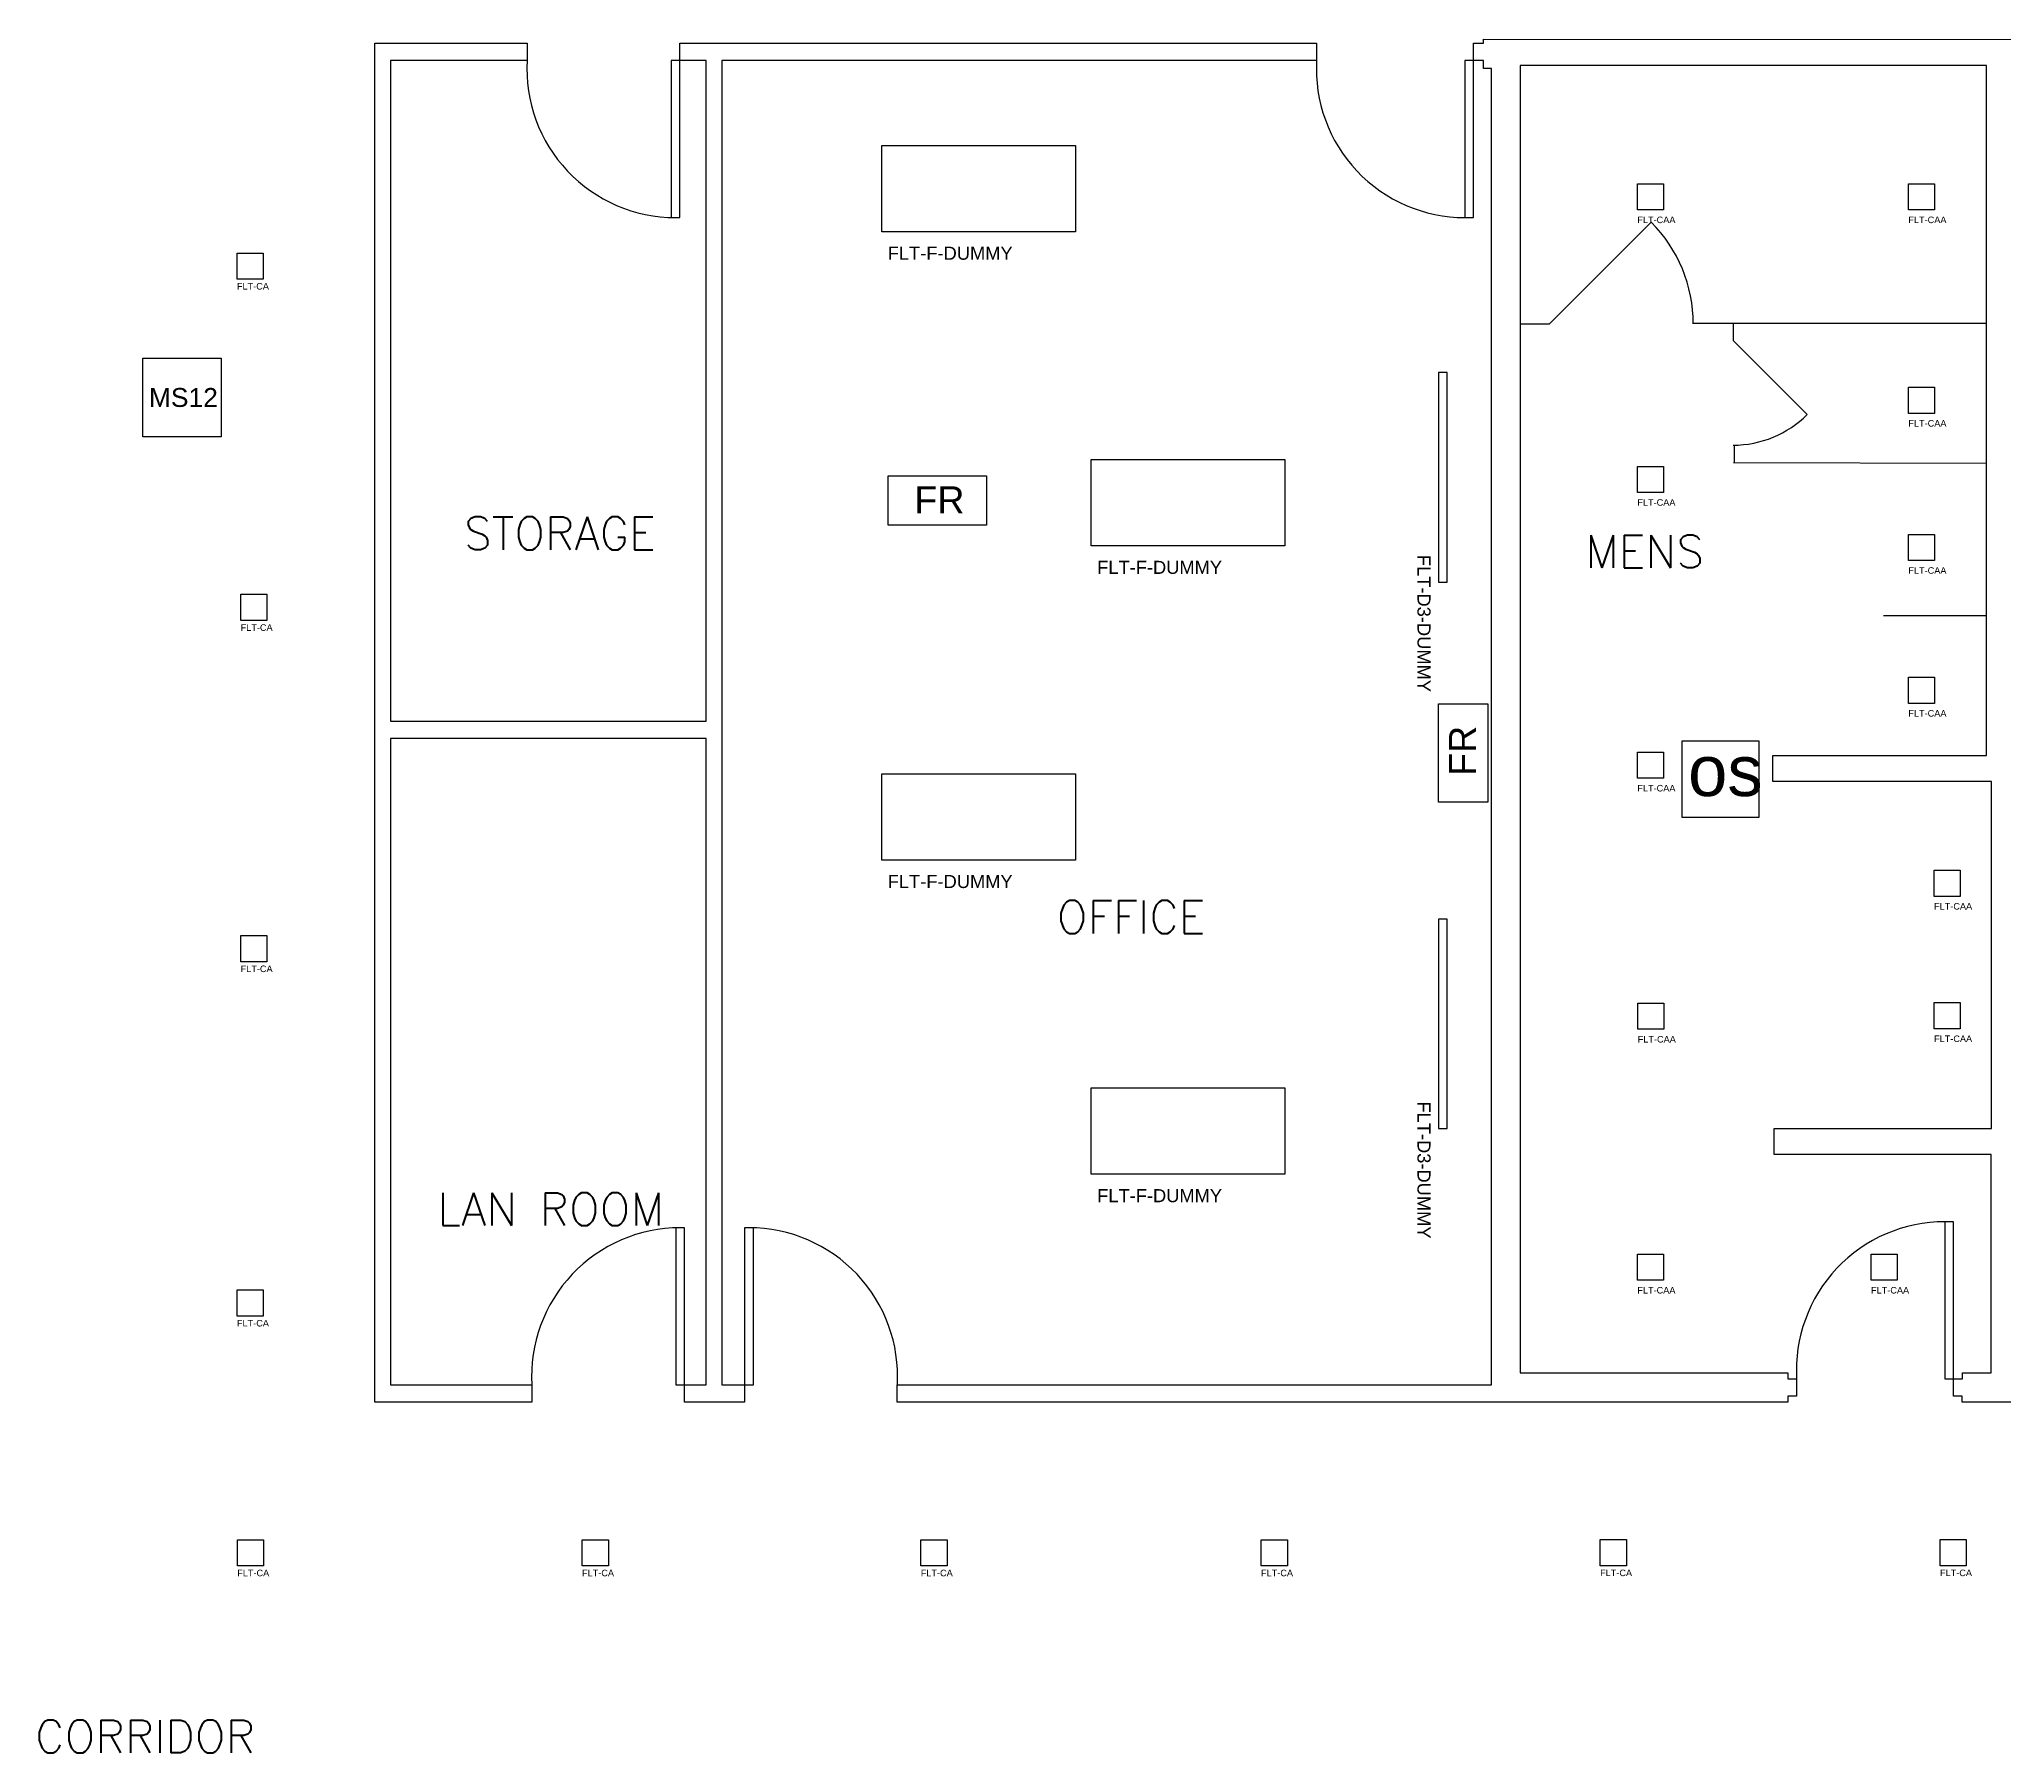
# Model space of a CAD drawing. Header units: feet. Extents: x 0 to 2574, y 0 to 1989.
# Drawn here: x 457.8 to 908.2, y 667.8 to 1060.5 of the extents above; entities that cross this region are included whole.
import ezdxf
from ezdxf.enums import TextEntityAlignment as Align

# ---------------------------------------------------------------- set-up
doc = ezdxf.new("R2010")
doc.units = ezdxf.units.FT
doc.header["$MEASUREMENT"] = 0
doc.layers.get('0').update_dxf_attribs({"color": 255})
doc.layers.add('FLT-FIXTURE', color=90, linetype='Continuous')
doc.layers.add('FLT-PERIPHERALS', color=140, linetype='Continuous')
doc.styles.add('SET200', font='romans.shx', dxfattribs={"height": 200})
doc.styles.get("Standard").update_dxf_attribs({"font": 'arial.ttf'})

# ---------------------------------------------------------------- blocks, each defined once
blk = doc.blocks.new('FLT-F-DUMMY')
at = {"layer": 'FLT-FIXTURE'}
blk.add_lwpolyline([(0, 19.78), (44.39, 19.78), (44.39, 0), (0, 0)], close=True, dxfattribs=at)
blk.add_attdef('FLT-F-DUMMY', (1.37, -6.41), '', height=3, dxfattribs=at)
blk = doc.blocks.new('FLT-CA')
at = {"layer": 'FLT-FIXTURE'}
blk.add_lwpolyline([(0, 6), (6, 6), (6, 0), (0, 0)], close=True, dxfattribs=at)
blk.add_attdef('FLT-CA', (-0.03, -2.37), '', height=1.5, dxfattribs=at)
blk = doc.blocks.new('FLT-CAA')
at = {"layer": 'FLT-FIXTURE'}
blk.add_lwpolyline([(0, 6), (6, 6), (6, 0), (0, 0)], close=True, dxfattribs=at)
blk.add_attdef('FLT-CAA', (0, -3.03), '', height=1.5, dxfattribs=at)
blk = doc.blocks.new('FLT-D3-DUMMY')
at = {"layer": 'FLT-FIXTURE'}
blk.add_lwpolyline([(0, 0), (0, 2), (48, 2), (48, 0)], close=True, dxfattribs=at)
blk.add_attdef('FLT-D3-DUMMY', (6.22, -4.79), '', height=3, dxfattribs=at)
blk = doc.blocks.new('FLT-MS12')
at = {"layer": 'FLT-PERIPHERALS'}
blk.add_lwpolyline([(0, 18), (18, 18), (18, 0), (0, 0)], close=True, dxfattribs=at)
at = {"layer": 'FLT-PERIPHERALS', "insert": (1.4, 11.18), "char_height": 4.333, "attachment_point": 1}
blk.add_mtext_dynamic_manual_height_columns('MS12', width=17.9976, gutter_width=1, heights=[0], dxfattribs=at)
blk = doc.blocks.new('FLT-FR')
at = {"layer": 'FLT-FIXTURE'}
blk.add_lwpolyline([(0, 11.34), (22.51, 11.34), (22.51, 0), (0, 0)], close=True, dxfattribs=at)
at = {"layer": 'FLT-FIXTURE', "insert": (5.99, 8.89), "char_height": 6.17, "attachment_point": 1}
blk.add_mtext_dynamic_manual_height_columns('FR', width=17.4623, gutter_width=1, heights=[0], dxfattribs=at)
blk = doc.blocks.new('AN')
at = {"style": 'SET200'}
blk.add_attdef('AREA', text='', height=7.49, dxfattribs=at).set_placement((17.79, -9.96), align=Align.CENTER)
blk = doc.blocks.new('FLT- OS')
at = {"layer": 'FLT-PERIPHERALS'}
blk.add_lwpolyline([(0, 17.6), (17.6, 17.6), (17.6, 0), (0, 0)], close=True, dxfattribs=at)
at = {"layer": 'FLT-PERIPHERALS', "insert": (1.38, 16.52), "char_height": 11.596, "attachment_point": 1}
blk.add_mtext_dynamic_manual_height_columns('os', width=5.9177, gutter_width=1, heights=[0], dxfattribs=at)

msp = doc.modelspace()

# ---------------------------------------------------------------- linework, layer by layer
for p, q in [((904.07, 995.41), (836.88, 995.41)), ((846.23, 967.49), (846.23, 963.41)), ((904.07, 963.32), (846.06, 963.41)), ((904.07, 928.37), (880.45, 928.37))]:
    msp.add_line(p, q)
msp.add_lwpolyline([(602.58, 1019.66), (604.58, 1019.66), (604.58, 1055.66), (604.6, 1059.66), (750.53, 1059.66), (750.53, 1055.66), (614.23, 1055.66), (614.23, 752.14), (621.43, 752.14), (621.43, 788.14), (619.43, 788.14), (619.43, 752.14), (619.42, 748.14), (605.68, 748.14), (605.66, 788.14), (603.66, 788.14), (603.66, 752.14), (610.65, 752.14), (610.65, 900.27), (538.23, 900.27), (538.23, 752.14), (570.66, 752.14), (570.66, 748.14), (534.65, 748.14), (534.65, 1059.66), (569.58, 1059.66), (569.58, 1055.66), (538.23, 1055.66), (538.23, 904.27), (610.65, 904.27), (610.65, 1055.66), (602.58, 1055.66)], close=True)
for points in [[(750.53, 1055.66, 0.431046), (784.53, 1019.66), (786.53, 1019.66), (786.53, 1059.66), (788.78, 1059.66), (788.78, 1060.51), (1170.11, 1060.35), (1170.11, 904.14), (1166.11, 904.14), (1166.04, 945.79), (1166.04, 1056.35), (1046.85, 1056.35), (1046.85, 864.36), (1166.11, 864.36), (1166.11, 870.14), (1130.11, 870.14)], [(956.14, 753.51, 0.431046), (922.14, 789.51), (920.14, 789.51), (920.14, 749.51), (918.14, 749.51), (918.14, 748.14), (898.51, 748.14), (898.51, 749.53), (896.55, 749.53), (896.55, 789.53), (894.55, 789.53, 0.431046), (860.55, 753.53)]]:
    msp.add_lwpolyline(points, format="xyb")
for points in [[(894.55, 789.53), (894.55, 753.53), (898.55, 753.53), (898.55, 754.91), (905.13, 754.91), (905.13, 804.89), (855.43, 804.89), (855.43, 810.89), (905.25, 810.89), (905.25, 890.44), (855.1, 890.44), (855.12, 896.36), (904.07, 896.36), (904.07, 1054.51), (797.19, 1054.51), (797.19, 754.91), (858.55, 754.91), (858.55, 753.53), (860.55, 753.53), (860.55, 749.53), (858.55, 749.53), (858.57, 748.14), (654.43, 748.14), (654.43, 752.14), (790.63, 752.14), (790.63, 1053.84), (788.78, 1053.84), (788.78, 1055.66), (784.53, 1055.66), (784.53, 1019.66)], [(797.19, 995.29), (803.88, 995.29), (827.22, 1018.62)], [(846.04, 995.41), (846.04, 991.5), (862.99, 974.5)]]:
    msp.add_lwpolyline(points)
for centre, start, end in [((603.58, 1053.71), 176.7268, 270), ((604.66, 754.08), 90, 183.2732), ((620.43, 754.08), 356.7268, 90)]:
    msp.add_arc(centre, 34.06, start, end)
for centre, major_axis, start_param, end_param in [((803.88, 995.29), (23.33, 23.33), 5.497346, 6.282201), ((846.04, 991.5), (16.97, 16.97), 3.925401, 4.712389)]:
    msp.add_ellipse(centre, major_axis=major_axis, ratio=1, start_param=start_param, end_param=end_param)

# ---------------------------------------------------------------- block references
for p, values in [((559.26, 953.5), {'AREA': 'STORAGE'}), ((690.2, 865.57), {'AREA': 'OFFICE'}), ((557.18, 798.6), {'AREA': 'LAN ROOM'}), ((464.21, 677.78), {'AREA': 'CORRIDOR'})]:
    msp.add_blockref('AN', p).add_auto_attribs(values)
ref = msp.add_blockref('AN', (807.93, 936.91), dxfattribs=dict(xscale=-1, rotation=180))
ref.add_attrib('AREA', 'MENS', dxfattribs={"height": 7.489, "style": 'SET200'}).set_placement((825.72, 939.38), align=Align.CENTER)
at = {"layer": 'FLT-FIXTURE'}
for name, p, values in [('FLT-F-DUMMY', (650.86, 1016.4), {'FLT-F-DUMMY': 'FLT-F-DUMMY'}), ('FLT-CAA', (824.05, 1021.41), {'FLT-CAA': 'FLT-CAA'}), ('FLT-CAA', (886.17, 1021.41), {'FLT-CAA': 'FLT-CAA'}), ('FLT-CA', (503.09, 1005.53), {'FLT-CA': 'FLT-CA'}), ('FLT-CAA', (886.17, 974.78), {'FLT-CAA': 'FLT-CAA'}), ('FLT-F-DUMMY', (698.86, 944.4), {'FLT-F-DUMMY': 'FLT-F-DUMMY'}), ('FLT-CAA', (824.05, 956.64), {'FLT-CAA': 'FLT-CAA'}), ('FLT-CAA', (886.17, 941.05), {'FLT-CAA': 'FLT-CAA'}), ('FLT-CA', (503.94, 927.31), {'FLT-CA': 'FLT-CA'}), ('FLT-CAA', (886.17, 908.32), {'FLT-CAA': 'FLT-CAA'}), ('FLT-CAA', (824.05, 891.16), {'FLT-CAA': 'FLT-CAA'}), ('FLT-F-DUMMY', (650.86, 872.4), {'FLT-F-DUMMY': 'FLT-F-DUMMY'}), ('FLT-CAA', (892.06, 864.09), {'FLT-CAA': 'FLT-CAA'}), ('FLT-CA', (503.94, 849.1), {'FLT-CA': 'FLT-CA'}), ('FLT-CAA', (824.14, 833.62), {'FLT-CAA': 'FLT-CAA'}), ('FLT-CAA', (892.06, 833.73), {'FLT-CAA': 'FLT-CAA'}), ('FLT-F-DUMMY', (698.86, 800.4), {'FLT-F-DUMMY': 'FLT-F-DUMMY'}), ('FLT-CAA', (824.05, 776.09), {'FLT-CAA': 'FLT-CAA'}), ('FLT-CAA', (877.61, 776.09), {'FLT-CAA': 'FLT-CAA'}), ('FLT-CA', (503.09, 767.88), {'FLT-CA': 'FLT-CA'}), ('FLT-CA', (503.16, 710.63), {'FLT-CA': 'FLT-CA'}), ('FLT-CA', (582.19, 710.63), {'FLT-CA': 'FLT-CA'}), ('FLT-CA', (659.83, 710.63), {'FLT-CA': 'FLT-CA'}), ('FLT-CA', (737.83, 710.63), {'FLT-CA': 'FLT-CA'}), ('FLT-CA', (815.54, 710.66), {'FLT-CA': 'FLT-CA'}), ('FLT-CA', (893.45, 710.66), {'FLT-CA': 'FLT-CA'})]:
    msp.add_blockref(name, p, dxfattribs=at).add_auto_attribs(values)
ref = msp.add_blockref('FLT-D3-DUMMY', (778.44, 936.13), dxfattribs=dict(at, xscale=-1, rotation=270))
ref.add_attrib('FLT-D3-DUMMY', 'FLT-D3-DUMMY', (773.65, 942.35), dxfattribs={"height": 3, "rotation": 270})
msp.add_blockref('FLT-FR', (652.34, 949.16), dxfattribs=at)
at = {"layer": 'FLT-FIXTURE', "rotation": 90}
msp.add_blockref('FLT-FR', (789.78, 885.71), dxfattribs=at)
at = {"layer": 'FLT-FIXTURE'}
ref = msp.add_blockref('FLT-D3-DUMMY', (778.44, 810.87), dxfattribs=dict(at, xscale=-1, rotation=270))
ref.add_attrib('FLT-D3-DUMMY', 'FLT-D3-DUMMY', (773.65, 817.09), dxfattribs={"height": 3, "rotation": 270})
at = {"layer": 'FLT-PERIPHERALS'}
for name, p in [('FLT-MS12', (481.48, 969.41)), ('FLT- OS', (834.29, 882.15))]:
    msp.add_blockref(name, p, dxfattribs=at)

doc.saveas('drawing.dxf')
